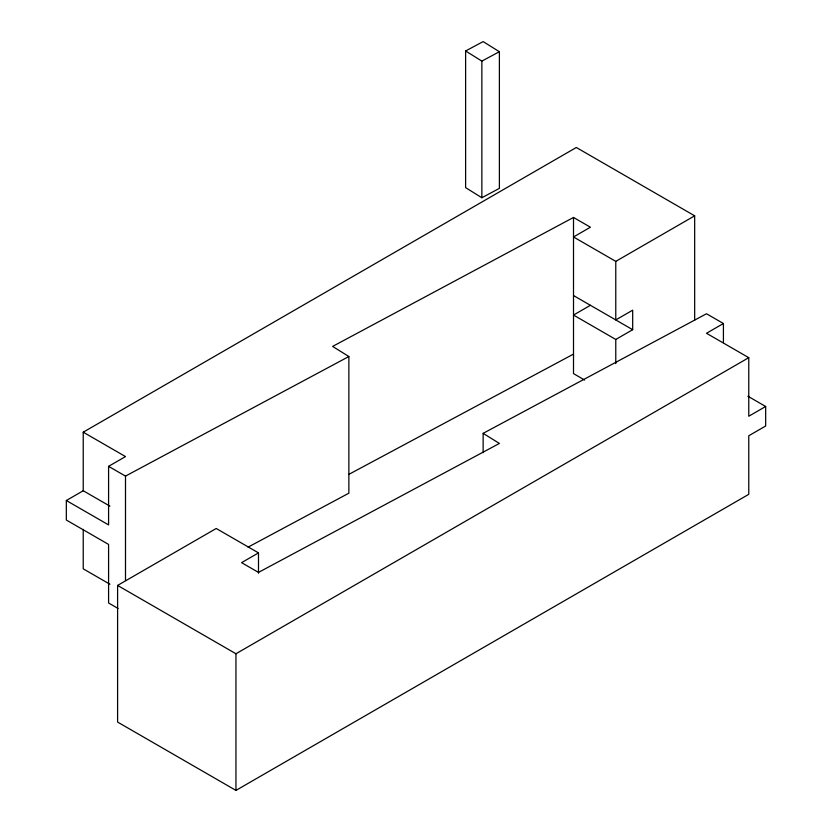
<?xml version="1.0" encoding="UTF-8"?>
<svg xmlns="http://www.w3.org/2000/svg" width="832" height="832" viewBox="0 0 832 832"><rect width="100%" height="100%" fill="white"/><g stroke="black" fill="none" stroke-linecap="round" stroke-linejoin="round"><path stroke-width="1.25" d="M109.928 506.158L83.231 490.745L83.231 432.182L576.326 147.493L694.668 215.821L694.668 320.247M118.102 608.483L108.586 602.992L108.586 544.43L66.331 520.031L66.331 500.51L108.586 524.909L108.586 466.346L125.497 456.581L83.231 432.182M66.331 500.51L83.231 490.745M248.061 547.144L348.868 493.178L348.868 356.522L332.623 346.414L573.508 217.454L590.418 227.209L573.508 236.974L615.774 261.373L694.668 215.821M590.418 305.292L573.508 315.058L615.774 339.456L632.684 329.701L632.684 310.18L615.774 319.935L615.774 261.373M747.874 396.209L765.669 406.484L765.669 426.005L748.769 435.76L748.769 494.322L235.955 790.4L117.603 722.072L117.603 585.426L216.226 528.486L258.492 552.885L258.492 573.258M258.492 552.885L241.582 562.65L258.492 572.406L499.387 443.446L483.142 433.337L706.503 313.758L723.414 323.513L723.414 342.607M723.414 323.513L706.503 333.278L748.769 357.677L748.769 416.239L765.669 406.484M117.603 585.426L235.955 653.754L748.769 357.677M465.618 50.981L483.142 41.6L499.387 51.719L499.387 188.365L481.863 197.746L465.618 187.637L465.618 50.981L481.863 61.1L481.863 197.746M481.863 61.1L499.387 51.719M108.586 466.346L125.497 476.102L348.868 356.522M348.608 474.5L573.508 354.099M573.508 295.537L632.684 329.701M584.626 380.047L573.508 373.62L573.508 217.454M109.928 584.241L83.231 568.838L83.231 529.37M615.774 339.456L615.774 363.646M483.142 433.337L483.142 452.67M235.955 653.754L235.955 790.4M125.497 476.102L125.497 580.528"/></g></svg>
